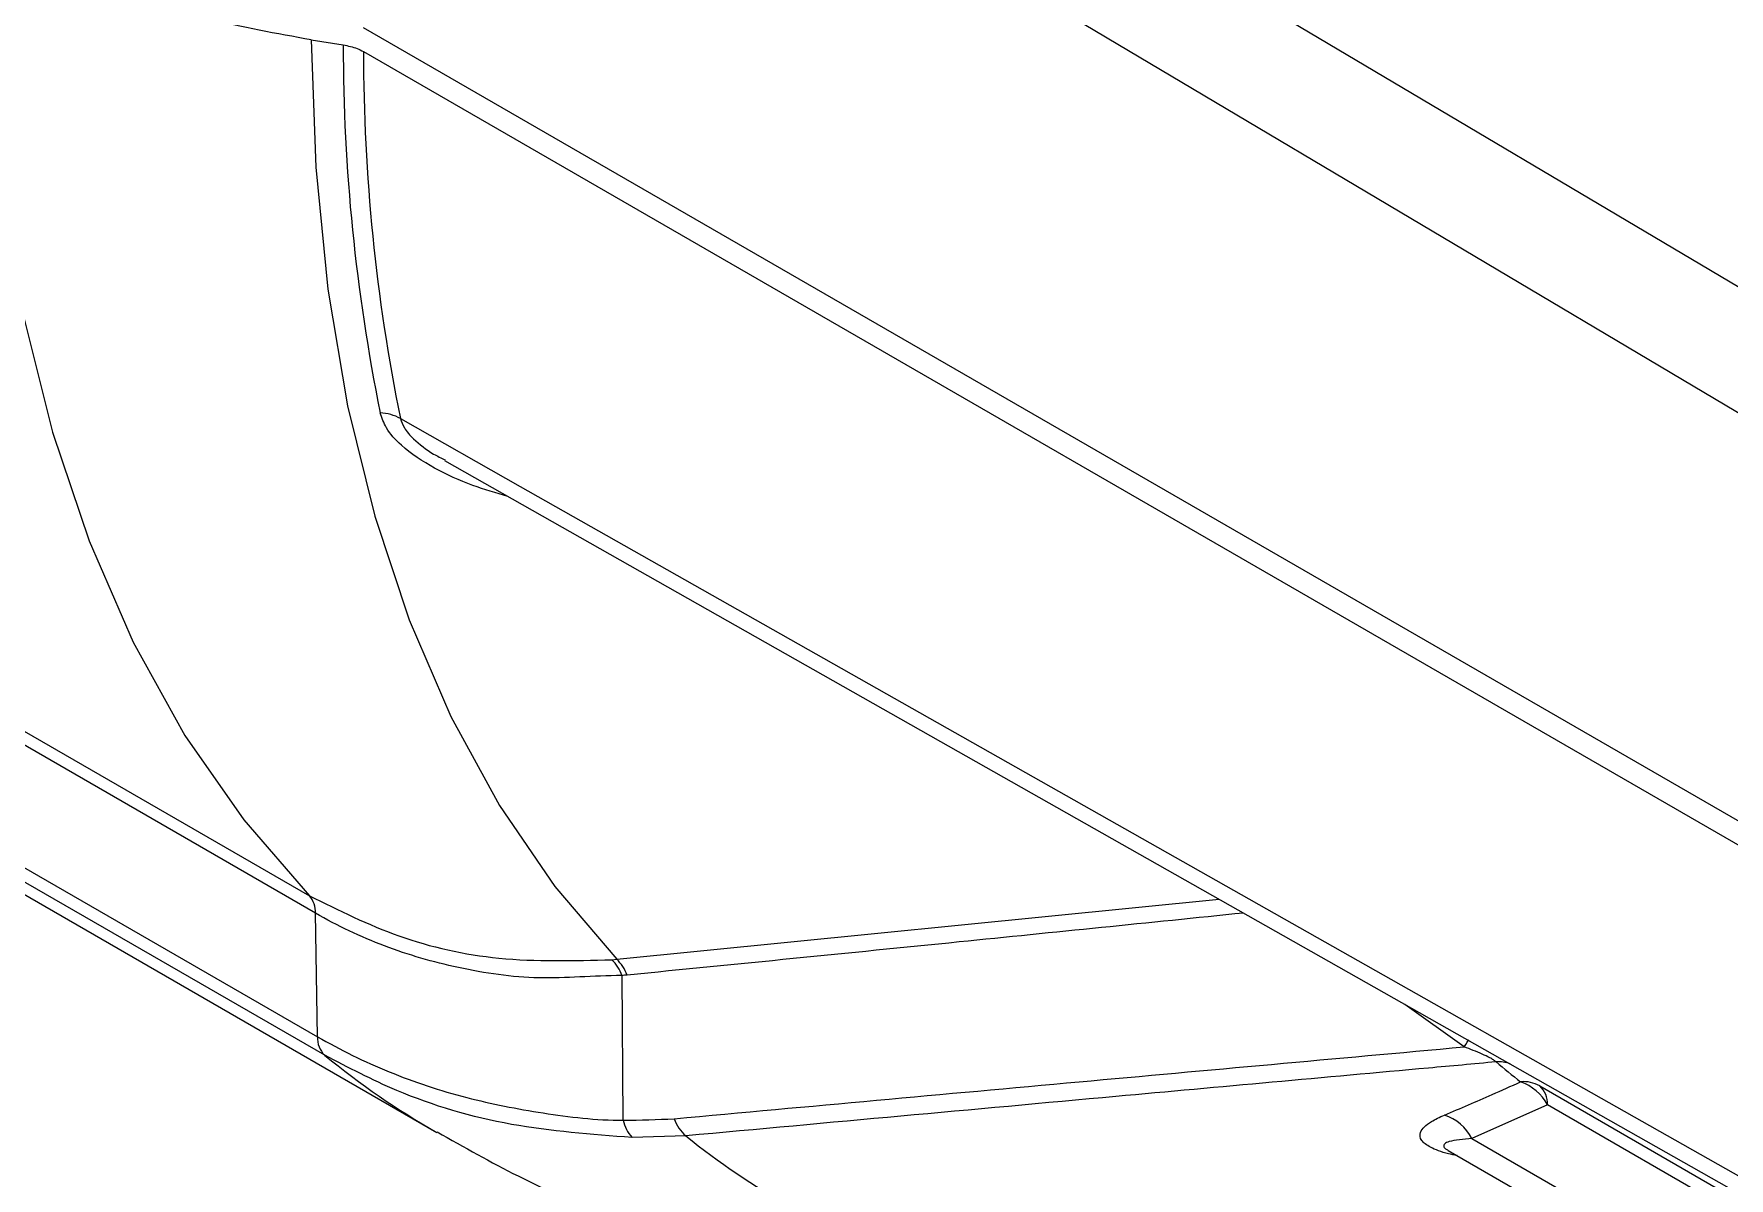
# Model space of a CAD drawing. Extents: x 17.3 to 113.1, y 4.8 to 84.5.
# Drawn here: x 25.113 to 27.443, y 62.873 to 64.447 of the extents above; entities that cross this region are included whole.
import ezdxf

# ---------------------------------------------------------------- set-up
doc = ezdxf.new("R2010")
doc.units = 0
doc.header["$MEASUREMENT"] = 0
doc.layers.add('OBJECT', color=7, linetype='CONTINUOUS')

msp = doc.modelspace()

# ---------------------------------------------------------------- linework, layer by layer
at = {"layer": 'OBJECT'}
for p, q in [((28.8783, 62.5432), (25.5663, 64.4552)), ((25.4946, 64.4386), (25.5385, 64.4318)), ((25.5663, 64.4225), (28.8783, 62.5105)), ((25.5003, 63.2378), (24.9017, 63.5834)), ((25.0881, 63.4949), (25.4921, 63.2617)), ((24.8291, 63.4569), (25.5029, 63.0679)), ((25.513, 63.0423), (24.8392, 63.4313)), ((24.9935, 63.325), (25.6673, 62.936)), ((25.9143, 63.1744), (26.7422, 63.257)), ((25.5029, 63.0679), (25.5003, 63.2378)), ((25.9077, 63.1738), (25.9143, 63.1744)), ((25.9232, 62.953), (25.9216, 63.1519)), ((27.0789, 63.0539), (26.9975, 63.1124)), ((27.183, 63.0002), (29.9541, 61.4005)), ((27.1935, 62.9743), (27.0897, 62.928)), ((29.9612, 61.3765), (27.1935, 62.9743)), ((26.0093, 62.9316), (25.9354, 62.9293)), ((27.0567, 62.9117), (27.0569, 62.9115)), ((27.057, 62.9115), (29.9612, 61.235)), ((27.0897, 62.928), (29.9597, 61.2712))]:
    msp.add_line(p, q, dxfattribs=at)
at = {"layer": 'OBJECT', "flags": 128}
for points in [[(28.9614, 63.0312), (28.7851, 63.1359), (28.0798, 63.555), (25.6171, 65.0184)], [(26.3841, 64.7354), (26.6995, 64.5481), (27.6102, 64.0076), (28.6713, 63.3779)], [(25.0463, 64.588), (25.0529, 64.4039), (25.0705, 64.2273), (25.0992, 64.0589), (25.1388, 63.8994), (25.1891, 63.7497), (25.2499, 63.6105), (25.3209, 63.4823), (25.4018, 63.3659), (25.4921, 63.2617)], [(25.4946, 64.4386), (25.5008, 64.2637), (25.5175, 64.0958), (25.5445, 63.9356), (25.5818, 63.7838), (25.6291, 63.6412), (25.6863, 63.5083), (25.7532, 63.3859), (25.8293, 63.2744), (25.9143, 63.1744)], [(25.6171, 63.9179), (25.7817, 63.8247), (26.4869, 63.4253), (28.9614, 62.0244)], [(25.6778, 63.8601), (26.3455, 63.4817), (28.9866, 61.9855)], [(27.0789, 63.0539), (27.0813, 63.0572), (27.0833, 63.0603), (27.0852, 63.063), (27.0855, 63.0634)]]:
    msp.add_lwpolyline(points, dxfattribs=at)
at = {"layer": 'OBJECT'}
for centre, radius, start, end in [((28.0788, 64.4318), 2.5404, 180.0017, 191.4906), ((28.1, 64.4226), 2.5337, 180.0026, 191.4907), ((25.5859, 63.8612), 0.0647, 61.1892, 86.8986), ((25.4657, 63.2393), 0.0346, 357.5778, 40.3881), ((25.8672, 63.1328), 0.0576, 19.4047, 45.3773), ((25.8741, 63.1325), 0.0581, 20.2237, 46.1802), ((25.5357, 63.0661), 0.0328, 176.702, 226.3597), ((26.257, 63.9569), 1.179, 230.873, 239.9834), ((27.1267, 62.9854), 0.048, 71.1286, 94.4184), ((27.7254, 63.7394), 0.9282, 229.5308, 232.2076), ((27.1606, 62.9605), 0.0456, 60.647, 95.0915), ((27.1349, 62.9432), 0.0663, 27.9345, 70.8768), ((27.161, 62.9763), 0.0325, 356.5262, 47.5283), ((26.0442, 62.9728), 0.054, 199.0949, 229.787), ((27.0318, 62.8983), 0.0651, 27.0753, 71.9405), ((25.9717, 62.963), 0.0495, 191.621, 222.8545), ((26.7129, 63.8081), 1.124, 231.2501, 248.974)]:
    msp.add_arc(centre, radius, start, end, dxfattribs=at)
for points, knots in [([(25.4946, 64.4386), (25.4468, 64.4473), (25.35, 64.465), (25.1948, 64.5126), (25.1012, 64.5601), (25.0463, 64.588)], [0, 0, 0, 0, 0.287513, 0.581796, 1, 1, 1, 1]), ([(25.5385, 64.4318), (25.5451, 64.4304), (25.5554, 64.4282), (25.5634, 64.424), (25.5663, 64.4225)], [0, 0, 0, 0, 0.643557, 1, 1, 1, 1]), ([(25.7649, 63.8108), (25.7486, 63.8155), (25.7138, 63.8256), (25.663, 63.8486), (25.6218, 63.8757), (25.5969, 63.9032), (25.5917, 63.9188), (25.5894, 63.9258)], [0, 0, 0, 0, 0.219329, 0.468193, 0.718719, 0.875016, 1, 1, 1, 1]), ([(25.6171, 63.9179), (25.6185, 63.9136), (25.6218, 63.9041), (25.6376, 63.8868), (25.6571, 63.8713), (25.6731, 63.8637), (25.6784, 63.8612)], [0, 0, 0, 0, 0.190028, 0.423857, 0.807889, 1, 1, 1, 1]), ([(25.4921, 63.2617), (25.5323, 63.2417), (25.6139, 63.201), (25.7547, 63.1697), (25.8555, 63.1724), (25.9077, 63.1738)], [0, 0, 0, 0, 0.3191048, 0.6474945, 1, 1, 1, 1]), ([(25.9216, 63.1519), (25.9216, 63.1519), (25.8817, 63.1519), (25.8077, 63.1441), (25.697, 63.1604), (25.5941, 63.1901), (25.5306, 63.2203), (25.5003, 63.2378), (25.5003, 63.2378)], [0, 0, 0, 0, 0.000004, 0.254675, 0.509348, 0.754672, 0.999996, 1, 1, 1, 1]), ([(26.776, 63.2379), (26.6456, 63.2246), (26.3632, 63.1958), (26.0807, 63.1677), (25.9287, 63.1526)], [0, 0, 0, 0, 0.461524, 1, 1, 1, 1]), ([(25.9287, 63.1526), (25.9262, 63.1525), (25.9238, 63.1524), (25.9216, 63.1519), (25.9216, 63.1519)], [0, 0, 0, 0, 0.99969, 1, 1, 1, 1]), ([(25.5029, 63.0679), (25.5029, 63.0679), (25.5343, 63.0498), (25.6003, 63.0176), (25.7046, 62.9827), (25.8123, 62.9619), (25.8861, 62.953), (25.9232, 62.953), (25.9232, 62.953)], [0, 0, 0, 0, 0.000005, 0.258899, 0.517796, 0.758901, 0.999996, 1, 1, 1, 1]), ([(25.9932, 62.9551), (26.1787, 62.9721), (26.5404, 63.0051), (26.9026, 63.0379), (27.0789, 63.0539)], [0, 0, 0, 0, 0.513008, 1, 1, 1, 1]), ([(27.123, 63.0333), (27.1219, 63.0342), (27.1196, 63.036), (27.113, 63.0398), (27.0994, 63.0462), (27.0874, 63.0507), (27.0789, 63.0539)], [0, 0, 0, 0, 0.128045, 0.255388, 0.479321, 1, 1, 1, 1]), ([(25.9354, 62.9293), (25.8795, 62.9335), (25.7661, 62.942), (25.6253, 62.9838), (25.5455, 63.0254), (25.513, 63.0423)], [0, 0, 0, 0, 0.365392, 0.741453, 1, 1, 1, 1]), ([(27.123, 63.0333), (27.092, 63.0304), (26.9178, 63.0145), (26.5463, 62.9808), (26.2063, 62.9496), (26.0093, 62.9316)], [0, 0, 0, 0, 0.083466, 0.469044, 1, 1, 1, 1]), ([(27.0519, 62.9602), (27.0739, 62.9695), (27.109, 62.9843), (27.1436, 63), (27.1566, 63.0059)], [0, 0, 0, 0, 0.624895, 1, 1, 1, 1]), ([(25.9232, 62.953), (25.9232, 62.953), (25.9469, 62.953), (25.97, 62.9541), (25.9932, 62.9551)], [0, 0, 0, 0, 0.000029, 1, 1, 1, 1]), ([(27.0693, 62.9044), (27.0653, 62.9052), (27.0505, 62.9081), (27.0319, 62.9153), (27.0184, 62.9258), (27.0175, 62.9384), (27.0302, 62.9503), (27.0456, 62.9573), (27.0519, 62.9602)], [0, 0, 0, 0, 0.0624701, 0.2332182, 0.3842139, 0.5581764, 0.8176352, 1, 1, 1, 1]), ([(25.6677, 62.9369), (25.7044, 62.9161), (25.784, 62.8713), (25.8812, 62.8285), (25.9408, 62.8055), (25.9545, 62.8002)], [0, 0, 0, 0, 0.397831, 0.861449, 1, 1, 1, 1]), ([(27.0897, 62.928), (27.0779, 62.927), (27.0621, 62.9256), (27.0514, 62.9209), (27.0503, 62.9171), (27.0529, 62.9137), (27.0564, 62.912), (27.0571, 62.9116)], [0, 0, 0, 0, 0.505846, 0.678385, 0.852193, 0.970905, 1, 1, 1, 1])]:
    msp.add_open_spline(points, degree=3, knots=knots, dxfattribs=at)

doc.saveas('drawing.dxf')
